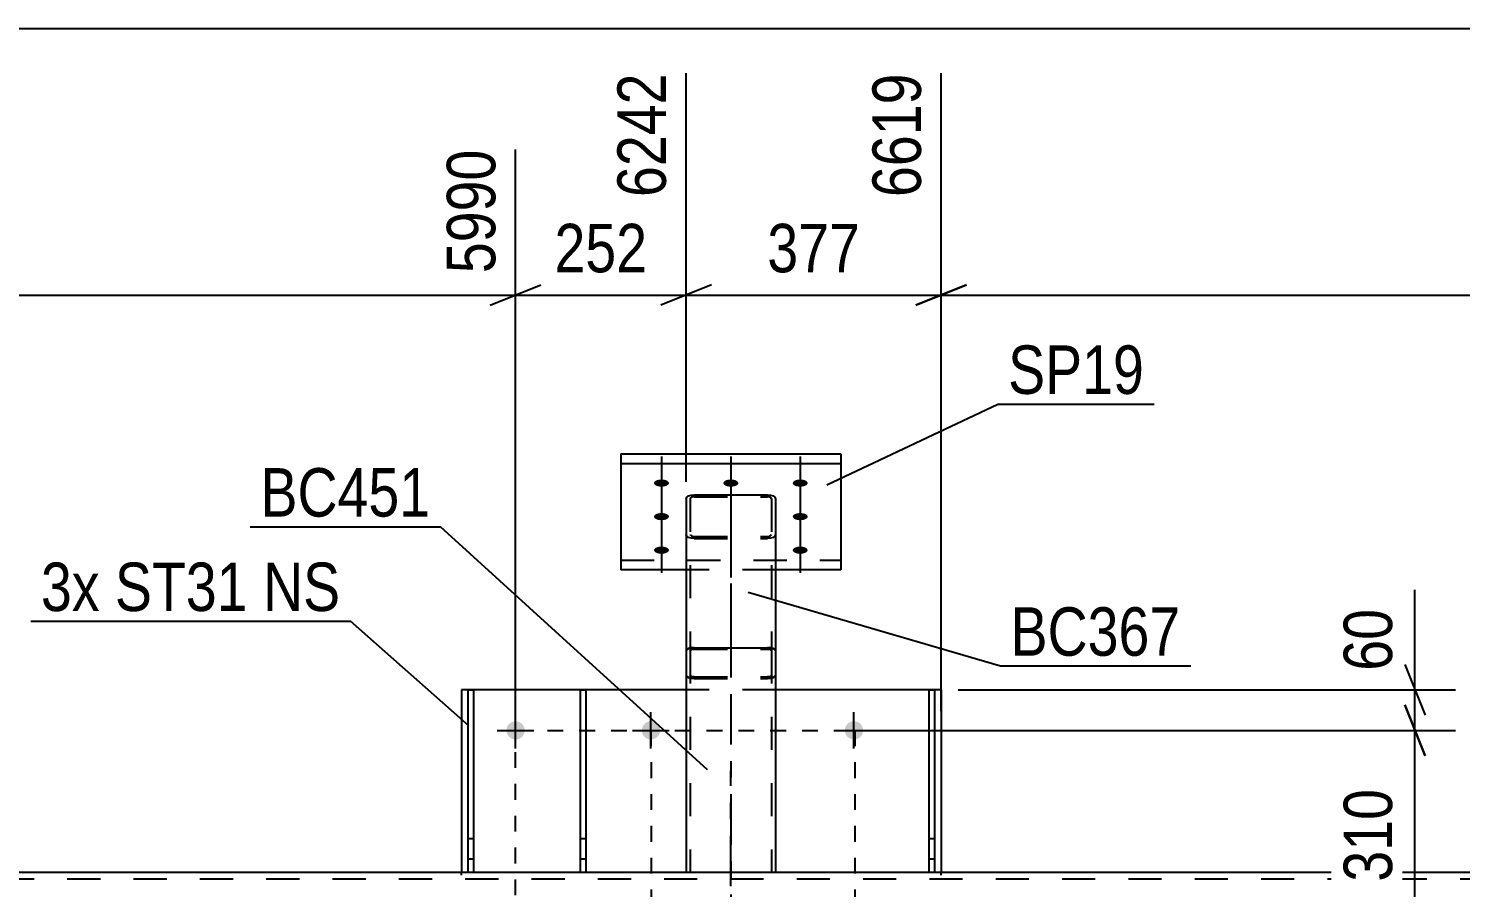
# Model space of a CAD drawing. Header units: millimetres. Extents: x -81 to 760, y -449 to 145.
# Drawn here: x 180.2 to 264.9, y -247.5 to -196.7 of the extents above; entities that cross this region are included whole.
import ezdxf

# ---------------------------------------------------------------- set-up
doc = ezdxf.new("R2010")
doc.units = ezdxf.units.MM
for name, pattern in [('DXK_LINE_DOT1', [1.8814, 0.9407, -0.9407]), ('DXK_LINE_DOT2', [3.9198, 1.9599, -1.9599]), ('DXK_LINE_DOT3', [5.9187, 2.979, -0.9799, 0.9799, -0.9799])]:
    doc.linetypes.add(name, pattern=pattern)
doc.styles.add('Arial Narrow', font='ARIALN.TTF', dxfattribs={"height": 0.2})

# ---------------------------------------------------------------- blocks, each defined once
blk = doc.blocks.new('Part-122570061-1503 - 1376')
at = {"color": 7, "linetype": 'DXK_LINE_DOT2'}
blk.add_line((580.38, -246.997), (-30.594, -246.997), dxfattribs=at)
at = {"color": 2, "linetype": 'Continuous'}
blk.add_line((580.38, -246.597), (-25.793, -246.597), dxfattribs=at)
blk = doc.blocks.new('Part-122570061-1634 - 1376')
at = {"color": 7, "linetype": 'DXK_LINE_DOT3'}
blk.add_line((221.739, -224.215), (221.739, -260.596), dxfattribs=at)
at = {"color": 2, "linetype": 'Continuous'}
for p, q in [((219.099, -233.475), (219.135, -233.412)), ((219.099, -233.475), (219.099, -246.596)), ((219.135, -233.412), (219.24, -233.359)), ((219.24, -233.359), (219.395, -233.323)), ((219.395, -233.323), (219.579, -233.31)), ((219.579, -233.31), (223.899, -233.31)), ((223.899, -233.31), (224.083, -233.323)), ((224.083, -233.323), (224.238, -233.359)), ((224.238, -233.359), (224.342, -233.412)), ((224.342, -233.412), (224.379, -233.475)), ((224.379, -233.475), (224.379, -246.596))]:
    blk.add_line(p, q, dxfattribs=at)
at = {"color": 7, "linetype": 'DXK_LINE_DOT2'}
for p, q in [((219.357, -233.443), (219.339, -233.475)), ((219.339, -233.475), (219.339, -246.596)), ((219.409, -233.417), (219.357, -233.443)), ((219.487, -233.399), (219.409, -233.417)), ((219.579, -233.393), (219.487, -233.399)), ((219.579, -233.393), (223.899, -233.393)), ((223.991, -233.399), (223.899, -233.393)), ((224.069, -233.417), (223.991, -233.399)), ((224.121, -233.443), (224.069, -233.417)), ((224.139, -233.475), (224.121, -233.443)), ((224.139, -233.475), (224.139, -246.596)), ((219.135, -235.019), (219.099, -234.956)), ((219.24, -235.072), (219.135, -235.019)), ((219.395, -235.108), (219.24, -235.072)), ((219.339, -234.956), (219.357, -234.987)), ((219.357, -234.987), (219.409, -235.014)), ((219.579, -235.121), (219.395, -235.108)), ((219.409, -235.014), (219.487, -235.032)), ((219.487, -235.032), (219.579, -235.038)), ((219.579, -235.038), (223.899, -235.038)), ((219.579, -235.121), (223.899, -235.121)), ((223.899, -235.038), (223.991, -235.032)), ((224.083, -235.108), (223.899, -235.121)), ((223.991, -235.032), (224.069, -235.014)), ((224.069, -235.014), (224.083, -235.007)), ((224.083, -235.007), (224.121, -234.987)), ((224.238, -235.072), (224.083, -235.108)), ((224.121, -234.987), (224.139, -234.956)), ((224.342, -235.019), (224.238, -235.072)), ((224.379, -234.956), (224.342, -235.019)), ((224.379, -246.596), (219.099, -246.596))]:
    blk.add_line(p, q, dxfattribs=at)
blk = doc.blocks.new('Part-122570061-1619 - 1376')
at = {"color": 2, "linetype": 'Continuous'}
for p, q in [((205.815, -235.796), (205.815, -246.597)), ((206.215, -235.796), (205.815, -235.796)), ((212.856, -235.796), (206.535, -235.796)), ((219.099, -235.796), (213.176, -235.796)), ((233.453, -235.796), (224.379, -235.796)), ((234.173, -235.796), (233.773, -235.796)), ((234.173, -235.796), (234.173, -246.597)), ((205.815, -265.396), (205.815, -254.597)), ((234.173, -265.396), (234.173, -254.597)), ((206.215, -265.396), (205.815, -265.396)), ((212.856, -265.396), (206.535, -265.396)), ((219.099, -265.396), (213.176, -265.396)), ((233.453, -265.396), (224.379, -265.396)), ((234.173, -265.396), (233.773, -265.396))]:
    blk.add_line(p, q, dxfattribs=at)
at = {"color": 7, "linetype": 'DXK_LINE_DOT2'}
for p, q in [((206.535, -235.796), (206.215, -235.796)), ((213.176, -235.796), (212.856, -235.796)), ((224.379, -235.796), (219.099, -235.796)), ((233.773, -235.796), (233.453, -235.796)), ((205.815, -254.597), (205.815, -246.597)), ((234.173, -254.597), (234.173, -246.597)), ((206.535, -265.396), (206.215, -265.396)), ((213.176, -265.396), (212.856, -265.396)), ((224.379, -265.396), (219.099, -265.396)), ((233.773, -265.396), (233.453, -265.396))]:
    blk.add_line(p, q, dxfattribs=at)
blk = doc.blocks.new('Part-122570061-1649 - 1376')
at = {"color": 2, "linetype": 'Continuous'}
for p, q in [((219.099, -224.504), (219.135, -224.414)), ((219.099, -224.504), (219.099, -233.475)), ((219.135, -224.414), (219.24, -224.338)), ((219.24, -224.338), (219.395, -224.287)), ((219.395, -224.287), (219.579, -224.269)), ((219.579, -224.269), (223.899, -224.269)), ((223.899, -224.269), (224.083, -224.287)), ((224.083, -224.287), (224.238, -224.338)), ((224.238, -224.338), (224.342, -224.414)), ((224.342, -224.414), (224.379, -224.504)), ((224.379, -224.504), (224.379, -233.475)), ((219.135, -233.412), (219.099, -233.475)), ((219.24, -233.359), (219.135, -233.412)), ((219.395, -233.323), (219.24, -233.359)), ((219.579, -233.31), (219.395, -233.323)), ((219.579, -233.31), (223.899, -233.31)), ((224.083, -233.323), (223.899, -233.31)), ((224.238, -233.359), (224.083, -233.323)), ((224.342, -233.412), (224.238, -233.359)), ((224.379, -233.475), (224.342, -233.412))]:
    blk.add_line(p, q, dxfattribs=at)
at = {"color": 7, "linetype": 'DXK_LINE_DOT2'}
for p, q in [((219.357, -224.459), (219.339, -224.504)), ((219.339, -224.504), (219.339, -234.956)), ((219.409, -224.421), (219.357, -224.459)), ((219.487, -224.396), (219.409, -224.421)), ((219.579, -224.387), (219.487, -224.396)), ((219.579, -224.387), (223.899, -224.387)), ((223.991, -224.396), (223.899, -224.387)), ((224.069, -224.421), (223.991, -224.396)), ((224.121, -224.459), (224.069, -224.421)), ((224.139, -224.504), (224.121, -224.459)), ((224.139, -224.504), (224.139, -234.956)), ((219.135, -226.709), (219.099, -226.619)), ((219.24, -226.786), (219.135, -226.709)), ((219.339, -226.619), (219.357, -226.664)), ((219.357, -226.664), (219.409, -226.702)), ((219.409, -226.702), (219.487, -226.728)), ((219.487, -226.728), (219.579, -226.737)), ((219.579, -226.737), (223.899, -226.737)), ((223.899, -226.737), (223.991, -226.728)), ((223.991, -226.728), (224.069, -226.702)), ((224.069, -226.702), (224.121, -226.664)), ((224.121, -226.664), (224.139, -226.619)), ((224.342, -226.709), (224.238, -226.786)), ((224.379, -226.619), (224.342, -226.709)), ((219.395, -226.836), (219.24, -226.786)), ((219.579, -226.854), (219.395, -226.836)), ((219.579, -226.854), (223.899, -226.854)), ((224.083, -226.836), (223.899, -226.854)), ((224.238, -226.786), (224.083, -226.836)), ((219.099, -233.475), (219.099, -234.956)), ((219.339, -233.475), (219.357, -233.443)), ((219.357, -233.443), (219.409, -233.417)), ((219.409, -233.417), (219.487, -233.399)), ((219.487, -233.399), (219.579, -233.393)), ((219.579, -233.393), (223.899, -233.393)), ((223.899, -233.393), (223.991, -233.399)), ((223.991, -233.399), (224.069, -233.417)), ((224.069, -233.417), (224.083, -233.424)), ((224.083, -233.424), (224.121, -233.443)), ((224.121, -233.443), (224.139, -233.475)), ((224.379, -233.475), (224.379, -234.956)), ((219.099, -234.956), (219.135, -235.019)), ((219.135, -235.019), (219.24, -235.072)), ((219.24, -235.072), (219.395, -235.108)), ((219.357, -234.987), (219.339, -234.956)), ((219.409, -235.014), (219.357, -234.987)), ((219.395, -235.108), (219.579, -235.121)), ((219.487, -235.032), (219.409, -235.014)), ((219.579, -235.038), (219.487, -235.032)), ((219.579, -235.038), (223.899, -235.038)), ((219.579, -235.121), (223.899, -235.121)), ((223.991, -235.032), (223.899, -235.038)), ((223.899, -235.121), (224.083, -235.108)), ((224.069, -235.014), (223.991, -235.032)), ((224.069, -235.014), (224.083, -235.007)), ((224.083, -235.007), (224.121, -234.987)), ((224.083, -235.108), (224.238, -235.072)), ((224.121, -234.987), (224.139, -234.956)), ((224.238, -235.072), (224.342, -235.019)), ((224.342, -235.019), (224.379, -234.956))]:
    blk.add_line(p, q, dxfattribs=at)
at = {"color": 7, "linetype": 'DXK_LINE_DOT3'}
blk.add_line((221.739, -225.562), (221.739, -234.215), dxfattribs=at)
blk = doc.blocks.new('Part-122570061-1654 - 1376')
at = {"color": 2, "linetype": 'Continuous'}
for p, q in [((215.239, -221.858), (228.239, -221.858)), ((215.239, -221.858), (215.239, -228.706)), ((215.239, -222.418), (228.239, -222.418)), ((228.239, -221.858), (228.239, -228.706)), ((219.099, -228.706), (215.239, -228.706)), ((228.239, -228.706), (224.379, -228.706))]:
    blk.add_line(p, q, dxfattribs=at)
at = {"color": 7, "linetype": 'DXK_LINE_DOT2'}
for p, q in [((215.239, -228.145), (228.239, -228.145)), ((224.379, -228.706), (219.099, -228.706))]:
    blk.add_line(p, q, dxfattribs=at)
blk = doc.blocks.new('Part-122570061-1659 - 1376')
at = {"color": 7, "linetype": 'DXK_LINE_DOT3'}
blk.add_line((221.739, -276.996), (221.739, -240.596), dxfattribs=at)
at = {"color": 2, "linetype": 'Continuous'}
for p, q in [((219.099, -267.753), (219.099, -254.596)), ((224.379, -267.753), (224.379, -254.596)), ((219.135, -267.817), (219.099, -267.753)), ((219.24, -267.871), (219.135, -267.817)), ((219.395, -267.908), (219.24, -267.871)), ((219.579, -267.921), (219.395, -267.908)), ((219.579, -267.921), (223.899, -267.921)), ((224.083, -267.908), (223.899, -267.921)), ((224.238, -267.871), (224.083, -267.908)), ((224.342, -267.817), (224.238, -267.871)), ((224.379, -267.753), (224.342, -267.817))]:
    blk.add_line(p, q, dxfattribs=at)
at = {"color": 7, "linetype": 'DXK_LINE_DOT2'}
for p, q in [((224.379, -254.596), (219.099, -254.596)), ((219.339, -267.753), (219.339, -254.596)), ((224.139, -267.753), (224.139, -254.596)), ((219.099, -266.24), (219.135, -266.176)), ((219.135, -266.176), (219.24, -266.122)), ((219.24, -266.122), (219.395, -266.085)), ((219.357, -266.208), (219.339, -266.24)), ((219.409, -266.181), (219.357, -266.208)), ((219.395, -266.085), (219.579, -266.072)), ((219.487, -266.163), (219.409, -266.181)), ((219.579, -266.156), (219.487, -266.163)), ((219.579, -266.072), (223.899, -266.072)), ((219.579, -266.156), (223.899, -266.156)), ((223.899, -266.072), (224.083, -266.085)), ((223.991, -266.163), (223.899, -266.156)), ((224.069, -266.181), (223.991, -266.163)), ((224.121, -266.208), (224.069, -266.181)), ((224.083, -266.085), (224.238, -266.122)), ((224.139, -266.24), (224.121, -266.208)), ((224.238, -266.122), (224.342, -266.176)), ((224.342, -266.176), (224.379, -266.24)), ((219.339, -267.753), (219.357, -267.785)), ((219.357, -267.785), (219.409, -267.812)), ((219.409, -267.812), (219.487, -267.83)), ((219.487, -267.83), (219.579, -267.837)), ((219.579, -267.837), (223.899, -267.837)), ((223.899, -267.837), (223.991, -267.83)), ((223.991, -267.83), (224.069, -267.812)), ((224.069, -267.812), (224.121, -267.785)), ((224.121, -267.785), (224.139, -267.753))]:
    blk.add_line(p, q, dxfattribs=at)
blk = doc.blocks.new('Part-122570061-1684 - 1376')
at = {"color": 2, "linetype": 'Continuous'}
for p, q in [((212.856, -246.596), (212.856, -235.796)), ((212.856, -235.796), (213.176, -235.796)), ((213.176, -235.796), (213.176, -246.596)), ((212.856, -244.596), (213.176, -244.596)), ((213.176, -246.596), (212.856, -246.596))]:
    blk.add_line(p, q, dxfattribs=at)
at = {"color": 7, "linetype": 'DXK_LINE_DOT2'}
blk.add_line((212.856, -245.796), (213.176, -245.796), dxfattribs=at)
blk = doc.blocks.new('Part-122570061-1689 - 1376')
at = {"color": 2, "linetype": 'Continuous'}
for p, q in [((206.215, -246.596), (206.215, -235.796)), ((206.215, -235.796), (206.535, -235.796)), ((206.535, -235.796), (206.535, -246.596)), ((206.215, -244.596), (206.535, -244.596)), ((206.535, -246.596), (206.215, -246.596))]:
    blk.add_line(p, q, dxfattribs=at)
at = {"color": 7, "linetype": 'DXK_LINE_DOT2'}
blk.add_line((206.215, -245.796), (206.535, -245.796), dxfattribs=at)
blk = doc.blocks.new('Part-122570061-1694 - 1376')
at = {"color": 2, "linetype": 'Continuous'}
for p, q in [((233.453, -246.596), (233.453, -235.796)), ((233.453, -235.796), (233.773, -235.796)), ((233.773, -235.796), (233.773, -246.596)), ((233.453, -244.596), (233.773, -244.596)), ((233.773, -246.596), (233.453, -246.596))]:
    blk.add_line(p, q, dxfattribs=at)
at = {"color": 7, "linetype": 'DXK_LINE_DOT2'}
blk.add_line((233.453, -245.796), (233.773, -245.796), dxfattribs=at)
blk = doc.blocks.new('Bolt-122570061-1755 - 1376')
at = {"linetype": 'Continuous'}
for points in [[(209.016, -237.656, -1), (209.016, -238.736, -1)], [(217.016, -237.656, -1), (217.016, -238.736, -1)], [(229.016, -237.656, -1), (229.016, -238.736, -1)]]:
    blk.add_hatch(color=1, dxfattribs=at).paths.add_polyline_path(points)
at = {"color": 1, "linetype": 'Continuous'}
for p, q in [((209.016, -239.276), (209.016, -237.116)), ((217.016, -239.276), (217.016, -237.116)), ((229.016, -239.276), (229.016, -237.116)), ((207.936, -238.196), (210.096, -238.196)), ((215.936, -238.196), (218.096, -238.196)), ((227.936, -238.196), (230.096, -238.196))]:
    blk.add_line(p, q, dxfattribs=at)
blk = doc.blocks.new('Bolt-122570061-1756 - 1376')
at = {"linetype": 'Continuous'}
for points in [[(217.639, -223.366), (217.73, -223.371), (217.818, -223.385), (217.898, -223.407), (217.966, -223.437), (218.02, -223.473), (218.057, -223.513), (218.077, -223.557), (218.077, -223.601), (218.057, -223.645), (218.02, -223.685), (217.966, -223.721), (217.898, -223.751), (217.818, -223.773), (217.73, -223.787), (217.639, -223.792), (217.547, -223.787), (217.46, -223.773), (217.38, -223.751), (217.312, -223.721), (217.258, -223.685), (217.22, -223.645), (217.201, -223.601), (217.201, -223.557), (217.22, -223.513), (217.258, -223.473), (217.312, -223.437), (217.38, -223.407), (217.46, -223.385), (217.547, -223.371)], [(221.739, -223.366), (221.83, -223.371), (221.918, -223.385), (221.998, -223.407), (222.066, -223.437), (222.12, -223.473), (222.157, -223.513), (222.177, -223.557), (222.177, -223.601), (222.157, -223.645), (222.12, -223.685), (222.066, -223.721), (221.998, -223.751), (221.918, -223.773), (221.83, -223.787), (221.739, -223.792), (221.647, -223.787), (221.56, -223.773), (221.48, -223.751), (221.412, -223.721), (221.358, -223.685), (221.32, -223.645), (221.301, -223.601), (221.301, -223.557), (221.32, -223.513), (221.358, -223.473), (221.412, -223.437), (221.48, -223.407), (221.56, -223.385), (221.647, -223.371)], [(225.839, -223.366), (225.93, -223.371), (226.018, -223.385), (226.098, -223.407), (226.166, -223.437), (226.22, -223.473), (226.257, -223.513), (226.277, -223.557), (226.277, -223.601), (226.257, -223.645), (226.22, -223.685), (226.166, -223.721), (226.098, -223.751), (226.018, -223.773), (225.93, -223.787), (225.839, -223.792), (225.747, -223.787), (225.66, -223.773), (225.58, -223.751), (225.512, -223.721), (225.458, -223.685), (225.42, -223.645), (225.401, -223.601), (225.401, -223.557), (225.42, -223.513), (225.458, -223.473), (225.512, -223.437), (225.58, -223.407), (225.66, -223.385), (225.747, -223.371)], [(217.639, -225.349), (217.73, -225.354), (217.818, -225.367), (217.898, -225.39), (217.966, -225.419), (218.02, -225.455), (218.057, -225.496), (218.077, -225.54), (218.077, -225.584), (218.057, -225.628), (218.02, -225.668), (217.966, -225.704), (217.898, -225.734), (217.818, -225.756), (217.73, -225.77), (217.639, -225.775), (217.547, -225.77), (217.46, -225.756), (217.38, -225.734), (217.312, -225.704), (217.258, -225.668), (217.22, -225.628), (217.201, -225.584), (217.201, -225.54), (217.22, -225.496), (217.258, -225.455), (217.312, -225.419), (217.38, -225.39), (217.46, -225.367), (217.547, -225.354)], [(225.839, -225.349), (225.93, -225.354), (226.018, -225.367), (226.098, -225.39), (226.166, -225.419), (226.22, -225.455), (226.257, -225.496), (226.277, -225.54), (226.277, -225.584), (226.257, -225.628), (226.22, -225.668), (226.166, -225.704), (226.098, -225.734), (226.018, -225.756), (225.93, -225.77), (225.839, -225.775), (225.747, -225.77), (225.66, -225.756), (225.58, -225.734), (225.512, -225.704), (225.458, -225.668), (225.42, -225.628), (225.401, -225.584), (225.401, -225.54), (225.42, -225.496), (225.458, -225.455), (225.512, -225.419), (225.58, -225.39), (225.66, -225.367), (225.747, -225.354)], [(217.639, -227.332), (217.73, -227.337), (217.818, -227.35), (217.898, -227.373), (217.966, -227.402), (218.02, -227.438), (218.057, -227.479), (218.077, -227.523), (218.077, -227.567), (218.057, -227.611), (218.02, -227.651), (217.966, -227.687), (217.898, -227.717), (217.818, -227.739), (217.73, -227.753), (217.639, -227.758), (217.547, -227.753), (217.46, -227.739), (217.38, -227.717), (217.312, -227.687), (217.258, -227.651), (217.22, -227.611), (217.201, -227.567), (217.201, -227.523), (217.22, -227.479), (217.258, -227.438), (217.312, -227.402), (217.38, -227.373), (217.46, -227.35), (217.547, -227.337)], [(225.839, -227.332), (225.93, -227.337), (226.018, -227.35), (226.098, -227.373), (226.166, -227.402), (226.22, -227.438), (226.257, -227.479), (226.277, -227.523), (226.277, -227.567), (226.257, -227.611), (226.22, -227.651), (226.166, -227.687), (226.098, -227.717), (226.018, -227.739), (225.93, -227.753), (225.839, -227.758), (225.747, -227.753), (225.66, -227.739), (225.58, -227.717), (225.512, -227.687), (225.458, -227.651), (225.42, -227.611), (225.401, -227.567), (225.401, -227.523), (225.42, -227.479), (225.458, -227.438), (225.512, -227.402), (225.58, -227.373), (225.66, -227.35), (225.747, -227.337)]]:
    blk.add_hatch(color=1, dxfattribs=at).paths.add_polyline_path(points)
at = {"color": 1, "linetype": 'Continuous'}
for p, q in [((217.639, -222.003), (217.639, -224.909)), ((221.739, -222.003), (221.739, -224.909)), ((225.839, -222.003), (225.839, -224.909)), ((217.639, -223.986), (217.639, -226.892)), ((225.839, -223.986), (225.839, -226.892)), ((217.639, -225.969), (217.639, -228.875)), ((225.839, -225.969), (225.839, -228.875))]:
    blk.add_line(p, q, dxfattribs=at)
at = {"color": 1, "linetype": 'DXK_LINE_DOT2'}
blk.add_line((221.739, -225.969), (221.739, -228.875), dxfattribs=at)
blk = doc.blocks.new('Rectangle-122570061-2216 - 1376')
at = {"color": 1, "linetype": 'DXK_LINE_DOT1'}
for p, q in [((209.016, -238.196), (229.077, -238.196)), ((209.016, -262.996), (209.016, -238.196)), ((229.077, -238.196), (229.077, -262.996)), ((229.077, -262.996), (209.016, -262.996))]:
    blk.add_line(p, q, dxfattribs=at)
blk = doc.blocks.new('Line-122570061-2204 - 1376')
at = {"color": 1, "linetype": 'DXK_LINE_DOT1'}
blk.add_line((217.016, -238.196), (217.077, -262.996), dxfattribs=at)
blk = doc.blocks.new('StraightDimension-122570061-1864 - 1376')
at = {"color": 7, "linetype": 'Continuous'}
for p, q in [((234.173, -237.058), (234.173, -199.356)), ((235.673, -211.869), (232.673, -213.069)), ((234.173, -212.469), (452.433, -212.469))]:
    blk.add_line(p, q, dxfattribs=at)
blk = doc.blocks.new('StraightDimension-122570061-1880 - 1376')
at = {"color": 7, "linetype": 'Continuous'}
for p, q in [((219.099, -223.501), (219.099, -199.356)), ((234.173, -237.058), (234.173, -199.356)), ((220.599, -211.869), (217.599, -213.069)), ((232.673, -213.069), (235.673, -211.869)), ((219.099, -212.469), (234.173, -212.469))]:
    blk.add_line(p, q, dxfattribs=at)
at = {"color": 0}
blk.add_wipeout([(229.978, -211.719), (229.978, -207.519), (223.294, -207.519), (223.294, -211.719)], dxfattribs=at)
at = {"color": 3, "style": 'Arial Narrow'}
blk.add_text('377', height=2.8633, dxfattribs=at).set_placement((223.894, -211.119))
at = {"color": 0, "linetype": 'Continuous'}
blk.add_wipeout([(233.573, -198.756), (229.373, -198.756), (229.373, -207.269), (233.573, -207.269)], dxfattribs=at)
at = {"color": 3, "linetype": 'Continuous', "style": 'Arial Narrow'}
blk.add_text('6619', height=2.8633, rotation=90.00021, dxfattribs=at).set_placement((232.973, -206.669))
blk = doc.blocks.new('StraightDimension-122570061-1896 - 1376')
at = {"color": 7, "linetype": 'Continuous'}
for p, q in [((219.099, -223.501), (219.099, -199.356)), ((209.016, -237.196), (209.016, -203.856)), ((207.516, -213.069), (210.516, -211.869)), ((220.599, -211.869), (217.599, -213.069)), ((209.016, -212.469), (219.099, -212.469))]:
    blk.add_line(p, q, dxfattribs=at)
at = {"color": 0}
blk.add_wipeout([(217.4, -211.719), (217.4, -207.519), (210.715, -207.519), (210.715, -211.719)], dxfattribs=at)
at = {"color": 3, "style": 'Arial Narrow'}
blk.add_text('252', height=2.8633, dxfattribs=at).set_placement((211.315, -211.119))
at = {"color": 0, "linetype": 'Continuous'}
blk.add_wipeout([(218.499, -198.756), (214.299, -198.756), (214.299, -207.269), (218.499, -207.269)], dxfattribs=at)
at = {"color": 3, "linetype": 'Continuous', "style": 'Arial Narrow'}
blk.add_text('6242', height=2.8633, rotation=90.00021, dxfattribs=at).set_placement((217.899, -206.669))
blk = doc.blocks.new('StraightDimension-122570061-1915 - 1376')
at = {"color": 7, "linetype": 'Continuous'}
for p, q in [((209.016, -237.196), (209.016, -203.856)), ((207.516, -213.069), (210.516, -211.869)), ((-14.234, -212.469), (209.016, -212.469))]:
    blk.add_line(p, q, dxfattribs=at)
at = {"color": 0, "linetype": 'Continuous'}
blk.add_wipeout([(208.416, -203.256), (204.216, -203.256), (204.216, -211.769), (208.416, -211.769)], dxfattribs=at)
at = {"color": 3, "linetype": 'Continuous', "style": 'Arial Narrow'}
blk.add_text('5990', height=2.8633, rotation=90.00021, dxfattribs=at).set_placement((207.816, -211.169))
blk = doc.blocks.new('StraightDimension-122570061-2049 - 1376')
at = {"color": 7, "linetype": 'Continuous'}
for p, q in [((262.173, -235.796), (262.173, -229.89)), ((262.173, -235.796), (262.173, -229.89)), ((261.573, -234.296), (262.773, -237.296)), ((235.173, -235.796), (264.573, -235.796)), ((262.173, -238.196), (262.173, -235.796)), ((262.773, -239.696), (261.573, -236.696)), ((230.016, -238.196), (264.573, -238.196))]:
    blk.add_line(p, q, dxfattribs=at)
at = {"color": 0}
blk.add_wipeout([(261.423, -230.415), (257.223, -230.415), (257.223, -235.271), (261.423, -235.271)], dxfattribs=at)
at = {"color": 3, "style": 'Arial Narrow'}
blk.add_text('60', height=2.8633, rotation=90.00021, dxfattribs=at).set_placement((260.823, -234.671))
blk = doc.blocks.new('StraightDimension-122570061-2062 - 1376')
at = {"color": 7, "linetype": 'Continuous'}
for p, q in [((261.573, -236.696), (262.773, -239.696)), ((230.016, -238.196), (264.573, -238.196)), ((262.173, -250.596), (262.173, -238.196)), ((262.773, -252.096), (261.573, -249.096)), ((235.173, -250.596), (264.573, -250.596))]:
    blk.add_line(p, q, dxfattribs=at)
at = {"color": 0}
blk.add_wipeout([(261.423, -241.054), (257.223, -241.054), (257.223, -247.739), (261.423, -247.739)], dxfattribs=at)
at = {"color": 3, "style": 'Arial Narrow'}
blk.add_text('310', height=2.8633, rotation=90.00021, dxfattribs=at).set_placement((260.823, -247.139))
blk = doc.blocks.new('StraightDimension-122570061-2130 - 1376')
at = {"color": 7, "linetype": 'Continuous'}
blk.add_line((-30.594, -196.716), (591.28, -196.716), dxfattribs=at)
blk = doc.blocks.new('Mark-122570061-1645 - 1376')
at = {"color": 30, "linetype": 'Continuous'}
for p, q in [((222.762, -230.024), (237.672, -234.385)), ((237.672, -234.385), (248.92, -234.385))]:
    blk.add_line(p, q, dxfattribs=at)
at = {"color": 0}
blk.add_wipeout([(248.32, -233.785), (248.32, -230.785), (238.272, -230.785), (238.272, -233.785)], dxfattribs=at)
blk.add_wipeout([(248.32, -233.785), (248.32, -230.785), (238.272, -230.785), (238.272, -233.785)], dxfattribs=at)
at = {"color": 3, "style": 'Arial Narrow'}
blk.add_text('BC367', height=2.8633, dxfattribs=at).set_placement((238.272, -233.785))
blk = doc.blocks.new('Mark-122570061-1650 - 1376')
at = {"color": 30, "linetype": 'Continuous'}
for p, q in [((227.416, -223.691), (237.527, -218.907)), ((237.527, -218.907), (246.766, -218.907))]:
    blk.add_line(p, q, dxfattribs=at)
at = {"color": 0}
blk.add_wipeout([(246.166, -218.307), (246.166, -215.307), (238.127, -215.307), (238.127, -218.307)], dxfattribs=at)
blk.add_wipeout([(246.166, -218.307), (246.166, -215.307), (238.127, -215.307), (238.127, -218.307)], dxfattribs=at)
at = {"color": 3, "style": 'Arial Narrow'}
blk.add_text('SP19', height=2.8633, dxfattribs=at).set_placement((238.127, -218.307))
blk = doc.blocks.new('Mark-122570061-1630 - 1376')
at = {"color": 30, "linetype": 'Continuous'}
for p in [(193.339, -226.159), (220.356, -240.539)]:
    blk.add_line(p, (204.587, -226.159), dxfattribs=at)
at = {"color": 0}
blk.add_wipeout([(203.987, -225.559), (203.987, -222.559), (193.939, -222.559), (193.939, -225.559)], dxfattribs=at)
blk.add_wipeout([(203.987, -225.559), (203.987, -222.559), (193.939, -222.559), (193.939, -225.559)], dxfattribs=at)
at = {"color": 3, "style": 'Arial Narrow'}
blk.add_text('BC451', height=2.8633, dxfattribs=at).set_placement((193.939, -225.559))
blk = doc.blocks.new('MarkSet-122570061-2256 - 1376')
at = {"color": 30, "linetype": 'Continuous'}
for p in [(180.364, -231.742), (206.254, -237.93)]:
    blk.add_line(p, (199.254, -231.742), dxfattribs=at)
at = {"color": 0}
for points in [[(184.435, -231.142), (184.435, -228.142), (180.964, -228.142), (180.964, -231.142)], [(193.19, -231.142), (193.19, -228.142), (185.335, -228.142), (185.335, -231.142)], [(198.654, -231.142), (198.654, -228.142), (194.09, -228.142), (194.09, -231.142)]]:
    blk.add_wipeout(points, dxfattribs=at)
for points in [[(184.435, -231.142), (184.435, -228.142), (180.964, -228.142), (180.964, -231.142)], [(193.19, -231.142), (193.19, -228.142), (185.335, -228.142), (185.335, -231.142)], [(198.654, -231.142), (198.654, -228.142), (194.09, -228.142), (194.09, -231.142)]]:
    blk.add_wipeout(points, dxfattribs=at)
at = {"color": 3, "style": 'Arial Narrow'}
for s, p in [('3x', (180.964, -231.142)), ('ST31', (185.335, -231.142)), ('NS', (194.09, -231.142))]:
    blk.add_text(s, height=2.8633, dxfattribs=at).set_placement(p)

msp = doc.modelspace()

# ---------------------------------------------------------------- block references
for name in ['Part-122570061-1654 - 1376', 'Bolt-122570061-1756 - 1376', 'Part-122570061-1634 - 1376', 'Part-122570061-1649 - 1376', 'Part-122570061-1619 - 1376', 'Part-122570061-1689 - 1376', 'Part-122570061-1684 - 1376', 'Part-122570061-1694 - 1376', 'Bolt-122570061-1755 - 1376', 'Rectangle-122570061-2216 - 1376', 'Line-122570061-2204 - 1376', 'Part-122570061-1659 - 1376', 'Part-122570061-1503 - 1376']:
    msp.add_blockref(name, (0, 0))

# ---------------------------------------------------------------- next in the draw order: block references
msp.add_blockref('StraightDimension-122570061-1864 - 1376', (0, 0))

# ---------------------------------------------------------------- next in the draw order: block references
msp.add_blockref('StraightDimension-122570061-1880 - 1376', (0, 0))

# ---------------------------------------------------------------- next in the draw order: block references
for name in ['StraightDimension-122570061-1896 - 1376', 'StraightDimension-122570061-2049 - 1376']:
    msp.add_blockref(name, (0, 0))

# ---------------------------------------------------------------- next in the draw order: block references
for name in ['StraightDimension-122570061-1915 - 1376', 'StraightDimension-122570061-2062 - 1376']:
    msp.add_blockref(name, (0, 0))

# ---------------------------------------------------------------- next in the draw order: block references
msp.add_blockref('StraightDimension-122570061-2130 - 1376', (0, 0))

# ---------------------------------------------------------------- next in the draw order: block references
for name in ['Mark-122570061-1650 - 1376', 'Mark-122570061-1630 - 1376', 'Mark-122570061-1645 - 1376']:
    msp.add_blockref(name, (0, 0))

# ---------------------------------------------------------------- next in the draw order: block references
msp.add_blockref('MarkSet-122570061-2256 - 1376', (0, 0))

doc.saveas('drawing.dxf')
